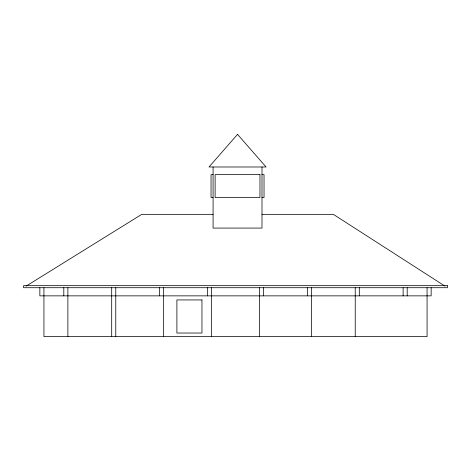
<?xml version="1.0" encoding="UTF-8"?>
<svg xmlns="http://www.w3.org/2000/svg" width="471" height="471" viewBox="0 0 471 471"><rect width="100%" height="100%" fill="white"/><g stroke="black" fill="none" stroke-linecap="round" stroke-linejoin="round"><path stroke-width="0.71" d="M26.04 286.162L141.753 214.34L213.08 214.34M213.08 174.623L211.043 174.623L211.043 197.532L213.08 197.532M261.994 174.623L264.031 174.623L264.031 197.532L261.994 197.532M261.994 214.34L333.321 214.34L444.983 286.121M431.148 287.71L431.148 295.859L39.852 295.859L39.852 287.71M427.067 287.71L427.067 336.624L43.933 336.624L43.933 287.71M407.197 287.71L407.197 295.859M403.123 287.71L403.123 295.859M359.308 287.71L359.308 295.859M355.234 287.71L355.234 336.624M311.413 287.71L311.413 336.624M307.339 287.71L307.339 295.859M263.519 287.71L263.519 295.859M261.994 166.987L261.994 228.076L213.08 228.076L213.08 166.987M259.444 287.71L259.444 336.624M211.556 287.71L211.556 336.624M207.475 287.71L207.475 295.859M163.661 287.71L163.661 336.624M159.587 287.71L159.587 295.859M115.766 287.71L115.766 336.624M111.692 287.71L111.692 336.624M67.877 287.71L67.877 336.624M63.803 287.71L63.803 295.859M237.537 134.376L209.006 166.987L266.068 166.987L237.537 134.376M259.957 174.623L215.117 174.623L215.117 197.532L259.957 197.532L259.957 174.623M447.45 285.673L23.55 285.673L23.55 287.71L447.45 287.71L447.45 285.673M201.959 299.933L176.89 299.933L176.89 333.026L201.959 333.026L201.959 299.933"/></g></svg>
